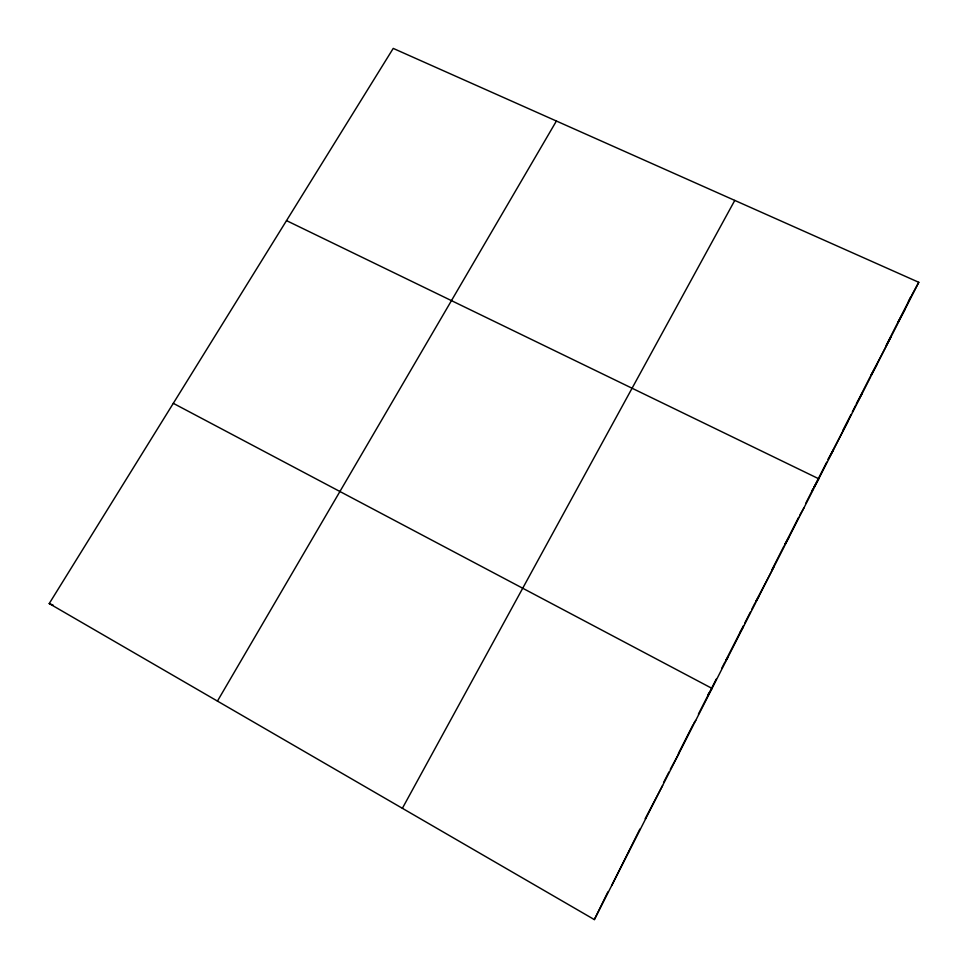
<?xml version="1.0" encoding="UTF-8"?>
<svg xmlns="http://www.w3.org/2000/svg" width="968" height="968" viewBox="0 0 968 968"><rect width="100%" height="100%" fill="white"/><g stroke="black" fill="none" stroke-linecap="round" stroke-linejoin="round"><path stroke-width="1.45" d="M611.679 885.563L639.896 829.092M594.352 919.6L918.777 282.305L393.226 48.4L49.223 603.572L594.352 919.6L607.928 891.867M663.564 782.592L668.973 771.992M670.316 769.342L679.258 752.826M678.411 753.443L693.124 724.548M698.424 714.13L709.689 692.023M710.355 690.716L716.332 678.979M721.644 668.537L724.959 662.015M725.625 660.72L743.509 625.582M744.876 622.908L750.333 612.187M751.7 609.513L755.1 602.822M755.778 601.491L773.88 566.933M771.98 569.68L784.019 546.012M798.624 517.336L784.697 544.706L788.98 537.276M805.86 503.13L813.096 488.925M826.72 462.159L813.749 487.63L818.759 478.785L286.516 220.619M842.959 430.264L851.005 414.473M852.348 411.836L855.7 405.253M870.317 376.528L856.365 403.934L862.403 393.044M886.204 345.334L908.057 302.427M909.412 299.753L910.767 297.091M908.238 301.641L910.803 296.934M911.445 295.748L918.777 282.305M402.373 808.316L734.772 200.412M897.856 322.441L904.874 309.615M890.85 337.179L870.982 375.233L876.693 364.984M847.992 421.358L828.088 459.485L833.448 449.939M811.644 491.345L813.047 488.876M799.955 514.879L803.936 507.897M217.437 701.098L556.406 121.024M755.814 601.624L758.646 596.881M740.109 632.273L743.255 627.095M725.649 660.914L727.718 657.611M708.044 694.54L712.037 688.417L173.296 403.329M693.79 723.229L695.726 720.458M662.608 785.508L645.184 818.71L645.801 818.529M49.223 603.572L53.095 605.073M628.655 851.162L628.825 851.876"/></g></svg>
